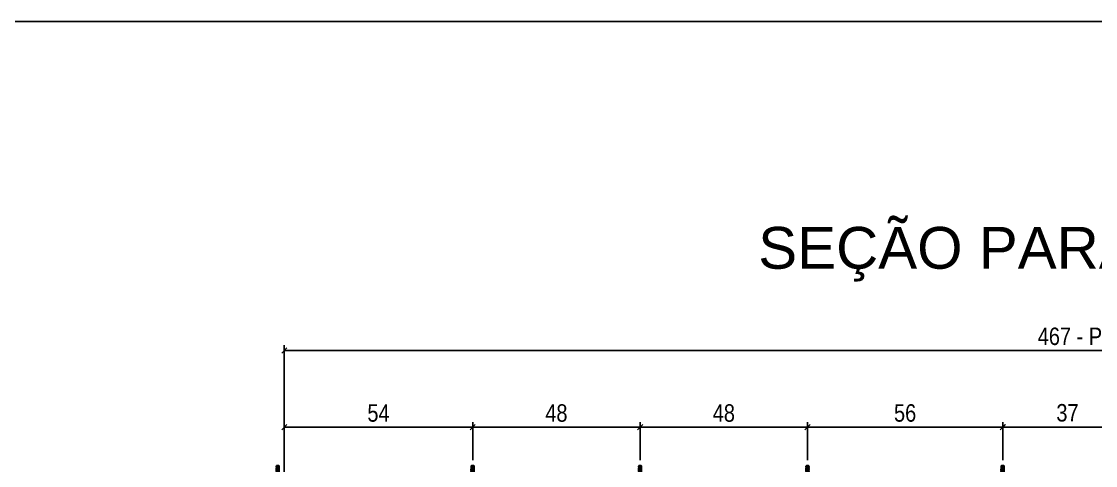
# Model space of a CAD drawing. Extents: x 14400 to 24104, y -21631 to 6985.
# Drawn here: x 22866 to 23481, y 2235 to 2489 of the extents above; entities that cross this region are included whole.
import ezdxf
from ezdxf.enums import TextEntityAlignment as Align

# ---------------------------------------------------------------- set-up
doc = ezdxf.new("R2010")
doc.units = 0
doc.layers.add('COTA', color=241, linetype='Continuous')
doc.layers.add('TEXTO_GERAL', color=7, linetype='Continuous')
doc.layers.add('Hachura', color=251, linetype='Continuous', lineweight=9)
doc.styles.add('ARIAL', font='arial.ttf')
doc.styles.add('COTA TECNICA 2X', font='techl___.ttf', dxfattribs={"height": 10})
doc.dimstyles.new('SECAO PILAR', dxfattribs={"dimtxt": 10, "dimasz": 3, "dimexe": 3, "dimexo": 3, "dimgap": 3, "dimtad": 1, "dimdec": 1, "dimlfac": 0.5, "dimzin": 12, "dimdsep": 46, "dimtxsty": 'COTA TECNICA 2X', "dimblk1": 'OBLIQUE', "dimblk2": 'OBLIQUE', "dimsah": 1, "dimcen": 0.9, "dimclrd": 256, "dimclre": 256, "dimclrt": 256, "dimadec": 1, "dimazin": 3, "dimtfac": 1, "dimtdec": 1, "dimtmove": 0, "dimatfit": 3, "dimfxl": 1, "dimtolj": 1, "dimtzin": 12, "dimarcsym": 0})

# ---------------------------------------------------------------- blocks, each defined once
blk = doc.blocks.new('_Oblique')
at = {"color": 0, "linetype": 'ByBlock', "lineweight": -2}
blk.add_line((-0.5, -0.5), (0.5, 0.5), dxfattribs=at)
blk = doc.blocks.new('*D1860')
at = {"layer": 'COTA', "lineweight": -2, "transparency": 16777216}
for p, q in [((23016.24, 2206.08), (23016.24, 2303.79)), ((23950.24, 2192.06), (23950.24, 2303.79)), ((23016.24, 2300.79), (23950.24, 2300.79))]:
    blk.add_line(p, q, dxfattribs=at)
at = {"layer": 'Defpoints', "color": 0, "transparency": 16777216}
for p in [(23950.24, 2300.79), (23016.24, 2203.08), (23950.24, 2189.06)]:
    blk.add_point(p, dxfattribs=at)
at = {"layer": 'COTA', "lineweight": -2, "transparency": 16777216, "xscale": 3, "yscale": 3, "zscale": 3, "rotation": 180}
blk.add_blockref('_Oblique', (23016.24, 2300.79), dxfattribs=at)
at = {"layer": 'COTA', "lineweight": -2, "transparency": 16777216, "xscale": 3, "yscale": 3, "zscale": 3}
blk.add_blockref('_Oblique', (23950.24, 2300.79), dxfattribs=at)
at = {"layer": 'COTA', "transparency": 16777216, "insert": (23483.24, 2308.89), "char_height": 10, "attachment_point": 5, "style": 'COTA TECNICA 2X'}
blk.add_mtext('\\A1;467 - PAINEL', dxfattribs=at)
blk = doc.blocks.new('C')
at = {"layer": 'Hachura', "color": 0}
for p, q in [((0, 3.22), (0, -3.22)), ((0.45, 3.22), (0, 3.22)), ((0.46, 3.16), (0, 3.16)), ((0.45, -3.23), (0.45, 3.22)), ((0.45, 3.22), (2.58, 3.22)), ((2.58, 3.22), (2.58, 2.39)), ((0.46, 3.05), (0, 3.05)), ((0.46, 2.88), (0, 2.88)), ((0, 2.75), (0, -1.16)), ((0.46, 2.65), (0, 2.65)), ((0.46, 2.23), (0, 2.23)), ((0.46, 1.51), (0, 1.51)), ((0.39, 0.49), (0.17, 0.49)), ((1.74, 0.97), (0.45, 0.97)), ((1.45, 0.1), (0.45, 0.1)), ((1.35, 1.94), (1.35, 0.96)), ((2.58, 2.39), (1.47, 2.09)), ((1.74, -0.97), (1.74, 0.97)), ((1.74, 0.97), (1.74, 0.84)), ((1.74, 0.97), (1.74, 0.84)), ((1.74, 0.84), (3.35, 0.84)), ((3.35, 0.45), (1.74, 0.45)), ((3.32, 0.84), (3.32, -0.84)), ((3.35, 0.84), (3.35, -0.84)), ((3.68, 0.45), (3.35, 0.45)), ((3.84, -0.52), (3.35, 0.45)), ((3.35, 0.06), (3.67, -0.57)), ((3.68, 0.45), (4.16, -0.52)), ((3.72, 0.5), (4.25, -0.57)), ((4.37, -0.55), (3.83, 0.53)), ((4.15, 0.45), (3.93, 0.45)), ((4.42, -0.52), (3.93, 0.45)), ((4.15, 0.45), (4.26, 0.45)), ((4.26, 0.45), (4.74, -0.52)), ((4.3, 0.5), (4.83, -0.57)), ((4.95, -0.55), (4.41, 0.53)), ((4.51, 0.45), (4.84, 0.45)), ((5, -0.52), (4.51, 0.45)), ((4.84, 0.45), (5.32, -0.52)), ((4.88, 0.5), (5.41, -0.57)), ((5.53, -0.55), (4.99, 0.53)), ((5.58, -0.52), (5.09, 0.45)), ((5.42, 0.45), (5.09, 0.45)), ((5.58, -0.52), (5.09, 0.45)), ((5.42, 0.45), (5.74, -0.19)), ((5.46, 0.5), (5.74, -0.07)), ((5.74, 0.19), (5.57, 0.53)), ((5.74, 0.32), (5.68, 0.45)), ((5.68, 0.45), (5.74, 0.45)), ((5.74, 0.45), (5.9, 0.29)), ((5.74, 0.45), (5.74, -0.52)), ((5.9, -0.36), (5.9, 0.29)), ((0.45, 0), (0, 0)), ((0.46, -1.52), (0, -1.52)), ((0.46, -2.23), (0, -2.23)), ((0.46, -2.65), (0, -2.65)), ((0.46, -2.88), (0, -2.88)), ((0.46, -3.05), (0, -3.05)), ((0.08, -0.48), (0.29, -0.48)), ((0.29, -0.48), (0.4, -0.48)), ((0.45, 0), (0.45, -0.97)), ((0.45, -0.16), (1.45, -0.16)), ((0.45, -0.65), (0.45, -0.32)), ((0.45, -3.23), (0.45, -0.65)), ((0.45, -0.97), (1.74, -0.97)), ((1.35, -1.94), (1.35, -0.97)), ((2.58, -2.39), (1.47, -2.1)), ((3.35, -0.32), (1.74, -0.32)), ((3.35, -0.84), (1.74, -0.84)), ((2.58, -3.23), (2.58, -2.39)), ((3.35, -0.07), (3.58, -0.52)), ((3.35, -0.52), (3.58, -0.52)), ((3.84, -0.52), (4.16, -0.52)), ((4.42, -0.52), (4.74, -0.52)), ((4.63, -0.52), (4.74, -0.52)), ((5, -0.52), (5.32, -0.52)), ((5.58, -0.52), (5.74, -0.52)), ((5.74, -0.52), (5.9, -0.36)), ((5.74, -0.52), (5.74, -0.52)), ((0.46, -3.16), (0, -3.16)), ((0, -3.22), (2.57, -3.22))]:
    blk.add_line(p, q, dxfattribs=at)
for centre, radius, start, end in [((1.52, 1.94), 0.161, 104.7436, 180), ((1.44, -0.03), 0.129, 272.695, 87.305), ((3.81, 0.39), 0.143, 25.5688, 154.4312), ((4.39, 0.39), 0.143, 25.5688, 154.4312), ((4.97, 0.39), 0.143, 25.5688, 154.4312), ((5.55, 0.39), 0.143, 25.5688, 154.4312), ((0.17, -0.37), 0.174, 221.744, 317.8592), ((1.52, -1.94), 0.161, 180, 255.2564), ((3.71, -0.4), 0.174, 222.1408, 318.256), ((4.29, -0.4), 0.174, 222.1408, 318.256), ((4.87, -0.4), 0.174, 222.1408, 318.256), ((5.45, -0.4), 0.174, 222.1408, 318.256), ((5.61, -0.4), 0.174, 317.8592, 318.256)]:
    blk.add_arc(centre, radius, start, end, dxfattribs=at)
blk = doc.blocks.new('*D1869')
at = {"layer": 'COTA', "lineweight": -2, "transparency": 16777216}
for p, q in [((23016.23, 2206.06), (23016.23, 2259.82)), ((23016.23, 2256.82), (23124.24, 2256.82)), ((23124.24, 2237.88), (23124.24, 2259.82))]:
    blk.add_line(p, q, dxfattribs=at)
at = {"layer": 'Defpoints', "color": 0, "transparency": 16777216}
for p in [(23124.24, 2256.82), (23124.24, 2234.88), (23016.23, 2203.06)]:
    blk.add_point(p, dxfattribs=at)
at = {"layer": 'COTA', "lineweight": -2, "transparency": 16777216, "xscale": 3, "yscale": 3, "zscale": 3, "rotation": 180}
blk.add_blockref('_Oblique', (23016.23, 2256.82), dxfattribs=at)
at = {"layer": 'COTA', "lineweight": -2, "transparency": 16777216, "xscale": 3, "yscale": 3, "zscale": 3}
blk.add_blockref('_Oblique', (23124.24, 2256.82), dxfattribs=at)
at = {"layer": 'COTA', "transparency": 16777216, "insert": (23070.23, 2264.93), "char_height": 10, "attachment_point": 5, "style": 'COTA TECNICA 2X'}
blk.add_mtext('\\A1;54', dxfattribs=at)
blk = doc.blocks.new('*D1870')
at = {"layer": 'COTA', "lineweight": -2, "transparency": 16777216}
for p, q in [((23124.24, 2237.88), (23124.24, 2259.82)), ((23124.24, 2256.82), (23220.24, 2256.82)), ((23220.24, 2237.88), (23220.24, 2259.82))]:
    blk.add_line(p, q, dxfattribs=at)
at = {"layer": 'Defpoints', "color": 0, "transparency": 16777216}
for p in [(23220.24, 2256.82), (23124.24, 2234.88), (23220.24, 2234.88)]:
    blk.add_point(p, dxfattribs=at)
at = {"layer": 'COTA', "lineweight": -2, "transparency": 16777216, "xscale": 3, "yscale": 3, "zscale": 3, "rotation": 180}
blk.add_blockref('_Oblique', (23124.24, 2256.82), dxfattribs=at)
at = {"layer": 'COTA', "lineweight": -2, "transparency": 16777216, "xscale": 3, "yscale": 3, "zscale": 3}
blk.add_blockref('_Oblique', (23220.24, 2256.82), dxfattribs=at)
at = {"layer": 'COTA', "transparency": 16777216, "insert": (23172.24, 2264.91), "char_height": 10, "attachment_point": 5, "style": 'COTA TECNICA 2X'}
blk.add_mtext('\\A1;48', dxfattribs=at)
blk = doc.blocks.new('*D1871')
at = {"layer": 'COTA', "lineweight": -2, "transparency": 16777216}
for p, q in [((23220.24, 2237.88), (23220.24, 2259.82)), ((23220.24, 2256.82), (23316.24, 2256.82)), ((23316.24, 2237.88), (23316.24, 2259.82))]:
    blk.add_line(p, q, dxfattribs=at)
at = {"layer": 'Defpoints', "color": 0, "transparency": 16777216}
for p in [(23316.24, 2256.82), (23220.24, 2234.88), (23316.24, 2234.88)]:
    blk.add_point(p, dxfattribs=at)
at = {"layer": 'COTA', "lineweight": -2, "transparency": 16777216, "xscale": 3, "yscale": 3, "zscale": 3, "rotation": 180}
blk.add_blockref('_Oblique', (23220.24, 2256.82), dxfattribs=at)
at = {"layer": 'COTA', "lineweight": -2, "transparency": 16777216, "xscale": 3, "yscale": 3, "zscale": 3}
blk.add_blockref('_Oblique', (23316.24, 2256.82), dxfattribs=at)
at = {"layer": 'COTA', "transparency": 16777216, "insert": (23268.24, 2264.91), "char_height": 10, "attachment_point": 5, "style": 'COTA TECNICA 2X'}
blk.add_mtext('\\A1;48', dxfattribs=at)
blk = doc.blocks.new('*D1872')
at = {"layer": 'COTA', "lineweight": -2, "transparency": 16777216}
for p, q in [((23316.24, 2237.88), (23316.24, 2259.82)), ((23316.24, 2256.82), (23428.14, 2256.82)), ((23428.14, 2237.88), (23428.14, 2259.82))]:
    blk.add_line(p, q, dxfattribs=at)
at = {"layer": 'Defpoints', "color": 0, "transparency": 16777216}
for p in [(23428.14, 2256.82), (23316.24, 2234.88), (23428.14, 2234.88)]:
    blk.add_point(p, dxfattribs=at)
at = {"layer": 'COTA', "lineweight": -2, "transparency": 16777216, "xscale": 3, "yscale": 3, "zscale": 3, "rotation": 180}
blk.add_blockref('_Oblique', (23316.24, 2256.82), dxfattribs=at)
at = {"layer": 'COTA', "lineweight": -2, "transparency": 16777216, "xscale": 3, "yscale": 3, "zscale": 3}
blk.add_blockref('_Oblique', (23428.14, 2256.82), dxfattribs=at)
at = {"layer": 'COTA', "transparency": 16777216, "insert": (23372.19, 2264.93), "char_height": 10, "attachment_point": 5, "style": 'COTA TECNICA 2X'}
blk.add_mtext('\\A1;56', dxfattribs=at)
blk = doc.blocks.new('*D1873')
at = {"layer": 'COTA', "lineweight": -2, "transparency": 16777216}
for p, q in [((23428.24, 2237.88), (23428.24, 2259.82)), ((23428.24, 2256.82), (23502.34, 2256.82)), ((23502.34, 2237.88), (23502.34, 2259.82))]:
    blk.add_line(p, q, dxfattribs=at)
at = {"layer": 'Defpoints', "color": 0, "transparency": 16777216}
for p in [(23502.34, 2256.82), (23428.24, 2234.88), (23502.34, 2234.88)]:
    blk.add_point(p, dxfattribs=at)
at = {"layer": 'COTA', "lineweight": -2, "transparency": 16777216, "xscale": 3, "yscale": 3, "zscale": 3, "rotation": 180}
blk.add_blockref('_Oblique', (23428.24, 2256.82), dxfattribs=at)
at = {"layer": 'COTA', "lineweight": -2, "transparency": 16777216, "xscale": 3, "yscale": 3, "zscale": 3}
blk.add_blockref('_Oblique', (23502.34, 2256.82), dxfattribs=at)
at = {"layer": 'COTA', "transparency": 16777216, "insert": (23465.29, 2265.04), "char_height": 10, "attachment_point": 5, "style": 'COTA TECNICA 2X'}
blk.add_mtext('\\A1;37', dxfattribs=at)

msp = doc.modelspace()

# ---------------------------------------------------------------- linework, layer by layer
at = {"layer": 'COTA'}
msp.add_lwpolyline([(21532.94, 2489.45), (24104.17, 2489.45), (24104.17, 1091.66), (21532.94, 1091.66)], close=True, dxfattribs=at)

# ---------------------------------------------------------------- block references
at = {"layer": 'Hachura', "linetype": 'Continuous', "xscale": 2, "yscale": 2, "zscale": 2, "rotation": 90.00000000000001}
for p in [(23012.37, 2223.08), (23124.17, 2223.08), (23220.17, 2223.08), (23316.17, 2223.08), (23428.07, 2223.08)]:
    msp.add_blockref('C', p, dxfattribs=at)

# ---------------------------------------------------------------- texts
at = {"layer": 'TEXTO_GERAL', "style": 'ARIAL'}
msp.add_text('SEÇÃO PARA FURAÇÃO', height=23.9619, dxfattribs=at).set_placement((23483.24, 2359.68), align=Align.MIDDLE_CENTER)

# ---------------------------------------------------------------- dimensions: what is measured, and where the dimension line sits
at = {"layer": 'COTA'}
dim = msp.add_linear_dim(base=(23950.24, 2300.79), p1=(23016.24, 2203.08), p2=(23950.24, 2189.06), text='<> - PAINEL', dimstyle='SECAO PILAR', dxfattribs=at)
dim.commit()
dim.dimension.update_dxf_attribs({"geometry": '*D1860', "text_midpoint": (23483.24, 2308.89)})
for base, p1, p2, picture, middle in [((23124.24, 2256.82), (23016.23, 2203.06), (23124.24, 2234.88), '*D1869', (23070.23, 2264.93)), ((23220.24, 2256.82), (23124.24, 2234.88), (23220.24, 2234.88), '*D1870', (23172.24, 2264.91)), ((23316.24, 2256.82), (23220.24, 2234.88), (23316.24, 2234.88), '*D1871', (23268.24, 2264.91)), ((23428.1426, 2256.8196), (23316.2371, 2234.8754), (23428.1426, 2234.8754), '*D1872', (23372.1899, 2264.9293)), ((23502.3399, 2256.8196), (23428.2426, 2234.8754), (23502.3399, 2234.8754), '*D1873', (23465.2912, 2265.0389))]:
    dim = msp.add_linear_dim(base=base, p1=p1, p2=p2, dimstyle='SECAO PILAR', override={"dimtmove": 1}, dxfattribs=at)
    dim.commit()
    dim.dimension.update_dxf_attribs({"geometry": picture, "text_midpoint": middle})

doc.saveas('drawing.dxf')
